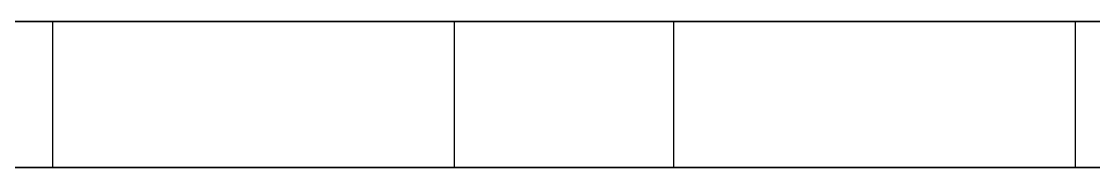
# Model space of a CAD drawing. Header units: millimetres. Extents: x -5 to 104, y -22 to 24.
# Drawn here: x 19.964 to 22.899, y 0 to 0.4 of the extents above; entities that cross this region are included whole.
import ezdxf

# ---------------------------------------------------------------- set-up
doc = ezdxf.new("R2010")
doc.units = ezdxf.units.MM
doc.linetypes.add('DASHED', pattern=[1.524, 1.27, -0.254])
doc.layers.add('HIDDEN', color=8, linetype='DASHED')
doc.layers.add('VISIBLE', color=7, linetype='CONTINUOUS')

msp = doc.modelspace()

# ---------------------------------------------------------------- linework, layer by layer
at = {"layer": 'HIDDEN'}
for points in [[(22.98889, 0.4), (22.85238, 0.4), (22.71587, 0.4), (22.57937, 0.4), (22.44286, 0.4), (22.30635, 0.4), (22.16984, 0.4), (22.03333, 0.4), (21.89683, 0.4), (21.76032, 0.4), (21.62381, 0.4), (21.4873, 0.4), (21.35079, 0.4), (21.21429, 0.4), (21.07778, 0.4), (20.94127, 0.4), (20.80476, 0.4), (20.66825, 0.4), (20.53175, 0.4), (20.39524, 0.4), (20.25873, 0.4), (20.12222, 0.4), (19.98571, 0.4), (19.84921, 0.4)], [(22.91349, 0.4), (22.82937, 0.4), (22.74524, 0.4), (22.66111, 0.4), (22.57698, 0.4), (22.49286, 0.4), (22.40873, 0.4), (22.3246, 0.4), (22.24048, 0.4), (22.15635, 0.4), (22.07222, 0.4), (21.9881, 0.4), (21.90397, 0.4), (21.81984, 0.4), (21.73571, 0.4), (21.65159, 0.4), (21.56746, 0.4), (21.48333, 0.4), (21.39921, 0.4), (21.31508, 0.4), (21.23095, 0.4), (21.14683, 0.4), (21.0627, 0.4), (20.97857, 0.4), (20.89444, 0.4), (20.81032, 0.4), (20.72619, 0.4), (20.64206, 0.4), (20.55794, 0.4), (20.47381, 0.4), (20.38968, 0.4), (20.30556, 0.4), (20.22143, 0.4), (20.1373, 0.4), (20.05317, 0.4), (19.96905, 0.4), (19.88492, 0.4)], [(19.92698, 0.4), (19.96905, 0.4), (20.01111, 0.4), (20.05317, 0.4), (20.09524, 0.4), (20.1373, 0.4), (20.17937, 0.4), (20.22143, 0.4), (20.26349, 0.4), (20.30556, 0.4), (20.34762, 0.4), (20.38968, 0.4), (20.43175, 0.4), (20.47381, 0.4), (20.51587, 0.4), (20.55794, 0.4), (20.6, 0.4)], [(21.15, 0.4), (21.13254, 0.4), (21.11508, 0.4), (21.09762, 0.4), (21.08016, 0.4), (21.0627, 0.4), (21.04524, 0.4), (21.02778, 0.4), (21.01032, 0.4), (20.99286, 0.4), (20.9754, 0.4), (20.95794, 0.4), (20.94048, 0.4), (20.92302, 0.4), (20.90556, 0.4), (20.8881, 0.4), (20.87063, 0.4), (20.85317, 0.4), (20.83571, 0.4), (20.81825, 0.4), (20.80079, 0.4), (20.78333, 0.4), (20.76587, 0.4), (20.74841, 0.4), (20.73095, 0.4), (20.71349, 0.4), (20.69603, 0.4), (20.67857, 0.4), (20.66111, 0.4), (20.64365, 0.4), (20.62619, 0.4), (20.60873, 0.4), (20.59127, 0.4), (20.57381, 0.4), (20.55635, 0.4), (20.53889, 0.4), (20.52143, 0.4), (20.50397, 0.4), (20.48651, 0.4), (20.46905, 0.4), (20.45159, 0.4), (20.43413, 0.4), (20.41667, 0.4), (20.39921, 0.4), (20.38175, 0.4), (20.36429, 0.4), (20.34683, 0.4), (20.32937, 0.4), (20.3119, 0.4), (20.29444, 0.4), (20.27698, 0.4), (20.25952, 0.4), (20.24206, 0.4), (20.2246, 0.4), (20.20714, 0.4), (20.18968, 0.4), (20.17222, 0.4), (20.15476, 0.4), (20.1373, 0.4), (20.11984, 0.4), (20.10238, 0.4), (20.08492, 0.4), (20.06746, 0.4), (20.05, 0.4)], [(20.05, 0.4), (20.05873, 0.4), (20.06746, 0.4), (20.07619, 0.4), (20.08492, 0.4), (20.09365, 0.4), (20.10238, 0.4), (20.11111, 0.4), (20.11984, 0.4), (20.12857, 0.4), (20.1373, 0.4), (20.14603, 0.4), (20.15476, 0.4), (20.16349, 0.4), (20.17222, 0.4), (20.18095, 0.4), (20.18968, 0.4), (20.19841, 0.4), (20.20714, 0.4), (20.21587, 0.4), (20.2246, 0.4), (20.23333, 0.4), (20.24206, 0.4), (20.25079, 0.4), (20.25952, 0.4), (20.26825, 0.4), (20.27698, 0.4), (20.28571, 0.4), (20.29444, 0.4), (20.30317, 0.4), (20.3119, 0.4), (20.32063, 0.4), (20.32937, 0.4), (20.3381, 0.4), (20.34683, 0.4), (20.35556, 0.4), (20.36429, 0.4), (20.37302, 0.4), (20.38175, 0.4), (20.39048, 0.4), (20.39921, 0.4), (20.40794, 0.4), (20.41667, 0.4), (20.4254, 0.4), (20.43413, 0.4), (20.44286, 0.4), (20.45159, 0.4), (20.46032, 0.4), (20.46905, 0.4), (20.47778, 0.4), (20.48651, 0.4), (20.49524, 0.4), (20.50397, 0.4), (20.5127, 0.4), (20.52143, 0.4), (20.53016, 0.4), (20.53889, 0.4), (20.54762, 0.4), (20.55635, 0.4), (20.56508, 0.4), (20.57381, 0.4), (20.58254, 0.4), (20.59127, 0.4), (20.6, 0.4)], [(21.15, 0.4), (21.13254, 0.4), (21.11508, 0.4), (21.09762, 0.4), (21.08016, 0.4), (21.0627, 0.4), (21.04524, 0.4), (21.02778, 0.4), (21.01032, 0.4), (20.99286, 0.4), (20.9754, 0.4), (20.95794, 0.4), (20.94048, 0.4), (20.92302, 0.4), (20.90556, 0.4), (20.8881, 0.4), (20.87063, 0.4), (20.85317, 0.4), (20.83571, 0.4), (20.81825, 0.4), (20.80079, 0.4), (20.78333, 0.4), (20.76587, 0.4), (20.74841, 0.4), (20.73095, 0.4), (20.71349, 0.4), (20.69603, 0.4), (20.67857, 0.4), (20.66111, 0.4), (20.64365, 0.4), (20.62619, 0.4), (20.60873, 0.4), (20.59127, 0.4), (20.57381, 0.4), (20.55635, 0.4), (20.53889, 0.4), (20.52143, 0.4), (20.50397, 0.4), (20.48651, 0.4), (20.46905, 0.4), (20.45159, 0.4), (20.43413, 0.4), (20.41667, 0.4), (20.39921, 0.4), (20.38175, 0.4), (20.36429, 0.4), (20.34683, 0.4), (20.32937, 0.4), (20.3119, 0.4), (20.29444, 0.4), (20.27698, 0.4), (20.25952, 0.4), (20.24206, 0.4), (20.2246, 0.4), (20.20714, 0.4), (20.18968, 0.4), (20.17222, 0.4), (20.15476, 0.4), (20.1373, 0.4), (20.11984, 0.4), (20.10238, 0.4), (20.08492, 0.4), (20.06746, 0.4), (20.05, 0.4)], [(20.05, 0.4), (20.05873, 0.4), (20.06746, 0.4), (20.07619, 0.4), (20.08492, 0.4), (20.09365, 0.4), (20.10238, 0.4), (20.11111, 0.4), (20.11984, 0.4), (20.12857, 0.4), (20.1373, 0.4), (20.14603, 0.4), (20.15476, 0.4), (20.16349, 0.4), (20.17222, 0.4), (20.18095, 0.4), (20.18968, 0.4), (20.19841, 0.4), (20.20714, 0.4), (20.21587, 0.4), (20.2246, 0.4), (20.23333, 0.4), (20.24206, 0.4), (20.25079, 0.4), (20.25952, 0.4), (20.26825, 0.4), (20.27698, 0.4), (20.28571, 0.4), (20.29444, 0.4), (20.30317, 0.4), (20.3119, 0.4), (20.32063, 0.4), (20.32937, 0.4), (20.3381, 0.4), (20.34683, 0.4), (20.35556, 0.4), (20.36429, 0.4), (20.37302, 0.4), (20.38175, 0.4), (20.39048, 0.4), (20.39921, 0.4), (20.40794, 0.4), (20.41667, 0.4), (20.4254, 0.4), (20.43413, 0.4), (20.44286, 0.4), (20.45159, 0.4), (20.46032, 0.4), (20.46905, 0.4), (20.47778, 0.4), (20.48651, 0.4), (20.49524, 0.4), (20.50397, 0.4), (20.5127, 0.4), (20.52143, 0.4), (20.53016, 0.4), (20.53889, 0.4), (20.54762, 0.4), (20.55635, 0.4), (20.56508, 0.4), (20.57381, 0.4), (20.58254, 0.4), (20.59127, 0.4), (20.6, 0.4)], [(20.05, 0), (20.05, 0.4)], [(20.05, 0), (20.05, 0.4)], [(20.6, 0.4), (20.64206, 0.4), (20.68413, 0.4), (20.72619, 0.4), (20.76825, 0.4), (20.81032, 0.4), (20.85238, 0.4), (20.89444, 0.4), (20.93651, 0.4), (20.97857, 0.4), (21.02063, 0.4), (21.0627, 0.4), (21.10476, 0.4), (21.14683, 0.4), (21.18889, 0.4), (21.23095, 0.4), (21.27302, 0.4), (21.31508, 0.4), (21.35714, 0.4), (21.39921, 0.4), (21.44127, 0.4), (21.48333, 0.4), (21.5254, 0.4), (21.56746, 0.4), (21.60952, 0.4), (21.65159, 0.4), (21.69365, 0.4), (21.73571, 0.4), (21.77778, 0.4), (21.81984, 0.4), (21.8619, 0.4), (21.90397, 0.4), (21.94603, 0.4), (21.9881, 0.4), (22.03016, 0.4), (22.07222, 0.4), (22.11429, 0.4), (22.15635, 0.4), (22.19841, 0.4), (22.24048, 0.4), (22.28254, 0.4), (22.3246, 0.4), (22.36667, 0.4), (22.40873, 0.4), (22.45079, 0.4), (22.49286, 0.4), (22.53492, 0.4), (22.57698, 0.4), (22.61905, 0.4), (22.66111, 0.4), (22.70317, 0.4), (22.74524, 0.4), (22.7873, 0.4), (22.82937, 0.4), (22.87143, 0.4), (22.91349, 0.4)], [(20.6, 0.4), (20.60873, 0.4), (20.61746, 0.4), (20.62619, 0.4), (20.63492, 0.4), (20.64365, 0.4), (20.65238, 0.4), (20.66111, 0.4), (20.66984, 0.4), (20.67857, 0.4), (20.6873, 0.4), (20.69603, 0.4), (20.70476, 0.4), (20.71349, 0.4), (20.72222, 0.4), (20.73095, 0.4), (20.73968, 0.4), (20.74841, 0.4), (20.75714, 0.4), (20.76587, 0.4), (20.7746, 0.4), (20.78333, 0.4), (20.79206, 0.4), (20.80079, 0.4), (20.80952, 0.4), (20.81825, 0.4), (20.82698, 0.4), (20.83571, 0.4), (20.84444, 0.4), (20.85317, 0.4), (20.8619, 0.4), (20.87063, 0.4), (20.87937, 0.4), (20.8881, 0.4), (20.89683, 0.4), (20.90556, 0.4), (20.91429, 0.4), (20.92302, 0.4), (20.93175, 0.4), (20.94048, 0.4), (20.94921, 0.4), (20.95794, 0.4), (20.96667, 0.4), (20.9754, 0.4), (20.98413, 0.4), (20.99286, 0.4), (21.00159, 0.4), (21.01032, 0.4), (21.01905, 0.4), (21.02778, 0.4), (21.03651, 0.4), (21.04524, 0.4), (21.05397, 0.4), (21.0627, 0.4), (21.07143, 0.4), (21.08016, 0.4), (21.08889, 0.4), (21.09762, 0.4), (21.10635, 0.4), (21.11508, 0.4), (21.12381, 0.4), (21.13254, 0.4), (21.14127, 0.4), (21.15, 0.4)], [(20.6, 0.4), (20.60873, 0.4), (20.61746, 0.4), (20.62619, 0.4), (20.63492, 0.4), (20.64365, 0.4), (20.65238, 0.4), (20.66111, 0.4), (20.66984, 0.4), (20.67857, 0.4), (20.6873, 0.4), (20.69603, 0.4), (20.70476, 0.4), (20.71349, 0.4), (20.72222, 0.4), (20.73095, 0.4), (20.73968, 0.4), (20.74841, 0.4), (20.75714, 0.4), (20.76587, 0.4), (20.7746, 0.4), (20.78333, 0.4), (20.79206, 0.4), (20.80079, 0.4), (20.80952, 0.4), (20.81825, 0.4), (20.82698, 0.4), (20.83571, 0.4), (20.84444, 0.4), (20.85317, 0.4), (20.8619, 0.4), (20.87063, 0.4), (20.87937, 0.4), (20.8881, 0.4), (20.89683, 0.4), (20.90556, 0.4), (20.91429, 0.4), (20.92302, 0.4), (20.93175, 0.4), (20.94048, 0.4), (20.94921, 0.4), (20.95794, 0.4), (20.96667, 0.4), (20.9754, 0.4), (20.98413, 0.4), (20.99286, 0.4), (21.00159, 0.4), (21.01032, 0.4), (21.01905, 0.4), (21.02778, 0.4), (21.03651, 0.4), (21.04524, 0.4), (21.05397, 0.4), (21.0627, 0.4), (21.07143, 0.4), (21.08016, 0.4), (21.08889, 0.4), (21.09762, 0.4), (21.10635, 0.4), (21.11508, 0.4), (21.12381, 0.4), (21.13254, 0.4), (21.14127, 0.4), (21.15, 0.4)], [(21.15, 0), (21.15, 0.4)], [(21.15, 0), (21.15, 0.4)], [(22.85, 0.4), (22.83254, 0.4), (22.81508, 0.4), (22.79762, 0.4), (22.78016, 0.4), (22.7627, 0.4), (22.74524, 0.4), (22.72778, 0.4), (22.71032, 0.4), (22.69286, 0.4), (22.6754, 0.4), (22.65794, 0.4), (22.64048, 0.4), (22.62302, 0.4), (22.60556, 0.4), (22.5881, 0.4), (22.57063, 0.4), (22.55317, 0.4), (22.53571, 0.4), (22.51825, 0.4), (22.50079, 0.4), (22.48333, 0.4), (22.46587, 0.4), (22.44841, 0.4), (22.43095, 0.4), (22.41349, 0.4), (22.39603, 0.4), (22.37857, 0.4), (22.36111, 0.4), (22.34365, 0.4), (22.32619, 0.4), (22.30873, 0.4), (22.29127, 0.4), (22.27381, 0.4), (22.25635, 0.4), (22.23889, 0.4), (22.22143, 0.4), (22.20397, 0.4), (22.18651, 0.4), (22.16905, 0.4), (22.15159, 0.4), (22.13413, 0.4), (22.11667, 0.4), (22.09921, 0.4), (22.08175, 0.4), (22.06429, 0.4), (22.04683, 0.4), (22.02937, 0.4), (22.0119, 0.4), (21.99444, 0.4), (21.97698, 0.4), (21.95952, 0.4), (21.94206, 0.4), (21.9246, 0.4), (21.90714, 0.4), (21.88968, 0.4), (21.87222, 0.4), (21.85476, 0.4), (21.8373, 0.4), (21.81984, 0.4), (21.80238, 0.4), (21.78492, 0.4), (21.76746, 0.4), (21.75, 0.4)], [(21.75, 0.4), (21.75873, 0.4), (21.76746, 0.4), (21.77619, 0.4), (21.78492, 0.4), (21.79365, 0.4), (21.80238, 0.4), (21.81111, 0.4), (21.81984, 0.4), (21.82857, 0.4), (21.8373, 0.4), (21.84603, 0.4), (21.85476, 0.4), (21.86349, 0.4), (21.87222, 0.4), (21.88095, 0.4), (21.88968, 0.4), (21.89841, 0.4), (21.90714, 0.4), (21.91587, 0.4), (21.9246, 0.4), (21.93333, 0.4), (21.94206, 0.4), (21.95079, 0.4), (21.95952, 0.4), (21.96825, 0.4), (21.97698, 0.4), (21.98571, 0.4), (21.99444, 0.4), (22.00317, 0.4), (22.0119, 0.4), (22.02063, 0.4), (22.02937, 0.4), (22.0381, 0.4), (22.04683, 0.4), (22.05556, 0.4), (22.06429, 0.4), (22.07302, 0.4), (22.08175, 0.4), (22.09048, 0.4), (22.09921, 0.4), (22.10794, 0.4), (22.11667, 0.4), (22.1254, 0.4), (22.13413, 0.4), (22.14286, 0.4), (22.15159, 0.4), (22.16032, 0.4), (22.16905, 0.4), (22.17778, 0.4), (22.18651, 0.4), (22.19524, 0.4), (22.20397, 0.4), (22.2127, 0.4), (22.22143, 0.4), (22.23016, 0.4), (22.23889, 0.4), (22.24762, 0.4), (22.25635, 0.4), (22.26508, 0.4), (22.27381, 0.4), (22.28254, 0.4), (22.29127, 0.4), (22.3, 0.4)], [(22.85, 0.4), (22.83254, 0.4), (22.81508, 0.4), (22.79762, 0.4), (22.78016, 0.4), (22.7627, 0.4), (22.74524, 0.4), (22.72778, 0.4), (22.71032, 0.4), (22.69286, 0.4), (22.6754, 0.4), (22.65794, 0.4), (22.64048, 0.4), (22.62302, 0.4), (22.60556, 0.4), (22.5881, 0.4), (22.57063, 0.4), (22.55317, 0.4), (22.53571, 0.4), (22.51825, 0.4), (22.50079, 0.4), (22.48333, 0.4), (22.46587, 0.4), (22.44841, 0.4), (22.43095, 0.4), (22.41349, 0.4), (22.39603, 0.4), (22.37857, 0.4), (22.36111, 0.4), (22.34365, 0.4), (22.32619, 0.4), (22.30873, 0.4), (22.29127, 0.4), (22.27381, 0.4), (22.25635, 0.4), (22.23889, 0.4), (22.22143, 0.4), (22.20397, 0.4), (22.18651, 0.4), (22.16905, 0.4), (22.15159, 0.4), (22.13413, 0.4), (22.11667, 0.4), (22.09921, 0.4), (22.08175, 0.4), (22.06429, 0.4), (22.04683, 0.4), (22.02937, 0.4), (22.0119, 0.4), (21.99444, 0.4), (21.97698, 0.4), (21.95952, 0.4), (21.94206, 0.4), (21.9246, 0.4), (21.90714, 0.4), (21.88968, 0.4), (21.87222, 0.4), (21.85476, 0.4), (21.8373, 0.4), (21.81984, 0.4), (21.80238, 0.4), (21.78492, 0.4), (21.76746, 0.4), (21.75, 0.4)], [(21.75, 0.4), (21.75873, 0.4), (21.76746, 0.4), (21.77619, 0.4), (21.78492, 0.4), (21.79365, 0.4), (21.80238, 0.4), (21.81111, 0.4), (21.81984, 0.4), (21.82857, 0.4), (21.8373, 0.4), (21.84603, 0.4), (21.85476, 0.4), (21.86349, 0.4), (21.87222, 0.4), (21.88095, 0.4), (21.88968, 0.4), (21.89841, 0.4), (21.90714, 0.4), (21.91587, 0.4), (21.9246, 0.4), (21.93333, 0.4), (21.94206, 0.4), (21.95079, 0.4), (21.95952, 0.4), (21.96825, 0.4), (21.97698, 0.4), (21.98571, 0.4), (21.99444, 0.4), (22.00317, 0.4), (22.0119, 0.4), (22.02063, 0.4), (22.02937, 0.4), (22.0381, 0.4), (22.04683, 0.4), (22.05556, 0.4), (22.06429, 0.4), (22.07302, 0.4), (22.08175, 0.4), (22.09048, 0.4), (22.09921, 0.4), (22.10794, 0.4), (22.11667, 0.4), (22.1254, 0.4), (22.13413, 0.4), (22.14286, 0.4), (22.15159, 0.4), (22.16032, 0.4), (22.16905, 0.4), (22.17778, 0.4), (22.18651, 0.4), (22.19524, 0.4), (22.20397, 0.4), (22.2127, 0.4), (22.22143, 0.4), (22.23016, 0.4), (22.23889, 0.4), (22.24762, 0.4), (22.25635, 0.4), (22.26508, 0.4), (22.27381, 0.4), (22.28254, 0.4), (22.29127, 0.4), (22.3, 0.4)], [(21.75, 0), (21.75, 0.4)], [(21.75, 0), (21.75, 0.4)], [(22.3, 0.4), (22.30873, 0.4), (22.31746, 0.4), (22.32619, 0.4), (22.33492, 0.4), (22.34365, 0.4), (22.35238, 0.4), (22.36111, 0.4), (22.36984, 0.4), (22.37857, 0.4), (22.3873, 0.4), (22.39603, 0.4), (22.40476, 0.4), (22.41349, 0.4), (22.42222, 0.4), (22.43095, 0.4), (22.43968, 0.4), (22.44841, 0.4), (22.45714, 0.4), (22.46587, 0.4), (22.4746, 0.4), (22.48333, 0.4), (22.49206, 0.4), (22.50079, 0.4), (22.50952, 0.4), (22.51825, 0.4), (22.52698, 0.4), (22.53571, 0.4), (22.54444, 0.4), (22.55317, 0.4), (22.5619, 0.4), (22.57063, 0.4), (22.57937, 0.4), (22.5881, 0.4), (22.59683, 0.4), (22.60556, 0.4), (22.61429, 0.4), (22.62302, 0.4), (22.63175, 0.4), (22.64048, 0.4), (22.64921, 0.4), (22.65794, 0.4), (22.66667, 0.4), (22.6754, 0.4), (22.68413, 0.4), (22.69286, 0.4), (22.70159, 0.4), (22.71032, 0.4), (22.71905, 0.4), (22.72778, 0.4), (22.73651, 0.4), (22.74524, 0.4), (22.75397, 0.4), (22.7627, 0.4), (22.77143, 0.4), (22.78016, 0.4), (22.78889, 0.4), (22.79762, 0.4), (22.80635, 0.4), (22.81508, 0.4), (22.82381, 0.4), (22.83254, 0.4), (22.84127, 0.4), (22.85, 0.4)], [(22.3, 0.4), (22.30873, 0.4), (22.31746, 0.4), (22.32619, 0.4), (22.33492, 0.4), (22.34365, 0.4), (22.35238, 0.4), (22.36111, 0.4), (22.36984, 0.4), (22.37857, 0.4), (22.3873, 0.4), (22.39603, 0.4), (22.40476, 0.4), (22.41349, 0.4), (22.42222, 0.4), (22.43095, 0.4), (22.43968, 0.4), (22.44841, 0.4), (22.45714, 0.4), (22.46587, 0.4), (22.4746, 0.4), (22.48333, 0.4), (22.49206, 0.4), (22.50079, 0.4), (22.50952, 0.4), (22.51825, 0.4), (22.52698, 0.4), (22.53571, 0.4), (22.54444, 0.4), (22.55317, 0.4), (22.5619, 0.4), (22.57063, 0.4), (22.57937, 0.4), (22.5881, 0.4), (22.59683, 0.4), (22.60556, 0.4), (22.61429, 0.4), (22.62302, 0.4), (22.63175, 0.4), (22.64048, 0.4), (22.64921, 0.4), (22.65794, 0.4), (22.66667, 0.4), (22.6754, 0.4), (22.68413, 0.4), (22.69286, 0.4), (22.70159, 0.4), (22.71032, 0.4), (22.71905, 0.4), (22.72778, 0.4), (22.73651, 0.4), (22.74524, 0.4), (22.75397, 0.4), (22.7627, 0.4), (22.77143, 0.4), (22.78016, 0.4), (22.78889, 0.4), (22.79762, 0.4), (22.80635, 0.4), (22.81508, 0.4), (22.82381, 0.4), (22.83254, 0.4), (22.84127, 0.4), (22.85, 0.4)], [(22.85, 0), (22.85, 0.4)], [(22.85, 0), (22.85, 0.4)], [(22.98889, 0), (22.85238, 0), (22.71587, 0), (22.57937, 0), (22.44286, 0), (22.30635, 0), (22.16984, 0), (22.03333, 0), (21.89683, 0), (21.76032, 0), (21.62381, 0), (21.4873, 0), (21.35079, 0), (21.21429, 0), (21.07778, 0), (20.94127, 0), (20.80476, 0), (20.66825, 0), (20.53175, 0), (20.39524, 0), (20.25873, 0), (20.12222, 0), (19.98571, 0), (19.84921, 0)], [(22.91349, 0), (22.82937, 0), (22.74524, 0), (22.66111, 0), (22.57698, 0), (22.49286, 0), (22.40873, 0), (22.3246, 0), (22.24048, 0), (22.15635, 0), (22.07222, 0), (21.9881, 0), (21.90397, 0), (21.81984, 0), (21.73571, 0), (21.65159, 0), (21.56746, 0), (21.48333, 0), (21.39921, 0), (21.31508, 0), (21.23095, 0), (21.14683, 0), (21.0627, 0), (20.97857, 0), (20.89444, 0), (20.81032, 0), (20.72619, 0), (20.64206, 0), (20.55794, 0), (20.47381, 0), (20.38968, 0), (20.30556, 0), (20.22143, 0), (20.1373, 0), (20.05317, 0), (19.96905, 0), (19.88492, 0)], [(19.92698, 0), (19.96905, 0), (20.01111, 0), (20.05317, 0), (20.09524, 0), (20.1373, 0), (20.17937, 0), (20.22143, 0), (20.26349, 0), (20.30556, 0), (20.34762, 0), (20.38968, 0), (20.43175, 0), (20.47381, 0), (20.51587, 0), (20.55794, 0), (20.6, 0)], [(21.15, 0), (21.13254, 0), (21.11508, 0), (21.09762, 0), (21.08016, 0), (21.0627, 0), (21.04524, 0), (21.02778, 0), (21.01032, 0), (20.99286, 0), (20.9754, 0), (20.95794, 0), (20.94048, 0), (20.92302, 0), (20.90556, 0), (20.8881, 0), (20.87063, 0), (20.85317, 0), (20.83571, 0), (20.81825, 0), (20.80079, 0), (20.78333, 0), (20.76587, 0), (20.74841, 0), (20.73095, 0), (20.71349, 0), (20.69603, 0), (20.67857, 0), (20.66111, 0), (20.64365, 0), (20.62619, 0), (20.60873, 0), (20.59127, 0), (20.57381, 0), (20.55635, 0), (20.53889, 0), (20.52143, 0), (20.50397, 0), (20.48651, 0), (20.46905, 0), (20.45159, 0), (20.43413, 0), (20.41667, 0), (20.39921, 0), (20.38175, 0), (20.36429, 0), (20.34683, 0), (20.32937, 0), (20.3119, 0), (20.29444, 0), (20.27698, 0), (20.25952, 0), (20.24206, 0), (20.2246, 0), (20.20714, 0), (20.18968, 0), (20.17222, 0), (20.15476, 0), (20.1373, 0), (20.11984, 0), (20.10238, 0), (20.08492, 0), (20.06746, 0), (20.05, 0)], [(20.05, 0), (20.05873, 0), (20.06746, 0), (20.07619, 0), (20.08492, 0), (20.09365, 0), (20.10238, 0), (20.11111, 0), (20.11984, 0), (20.12857, 0), (20.1373, 0), (20.14603, 0), (20.15476, 0), (20.16349, 0), (20.17222, 0), (20.18095, 0), (20.18968, 0), (20.19841, 0), (20.20714, 0), (20.21587, 0), (20.2246, 0), (20.23333, 0), (20.24206, 0), (20.25079, 0), (20.25952, 0), (20.26825, 0), (20.27698, 0), (20.28571, 0), (20.29444, 0), (20.30317, 0), (20.3119, 0), (20.32063, 0), (20.32937, 0), (20.3381, 0), (20.34683, 0), (20.35556, 0), (20.36429, 0), (20.37302, 0), (20.38175, 0), (20.39048, 0), (20.39921, 0), (20.40794, 0), (20.41667, 0), (20.4254, 0), (20.43413, 0), (20.44286, 0), (20.45159, 0), (20.46032, 0), (20.46905, 0), (20.47778, 0), (20.48651, 0), (20.49524, 0), (20.50397, 0), (20.5127, 0), (20.52143, 0), (20.53016, 0), (20.53889, 0), (20.54762, 0), (20.55635, 0), (20.56508, 0), (20.57381, 0), (20.58254, 0), (20.59127, 0), (20.6, 0)], [(21.15, 0), (21.13254, 0), (21.11508, 0), (21.09762, 0), (21.08016, 0), (21.0627, 0), (21.04524, 0), (21.02778, 0), (21.01032, 0), (20.99286, 0), (20.9754, 0), (20.95794, 0), (20.94048, 0), (20.92302, 0), (20.90556, 0), (20.8881, 0), (20.87063, 0), (20.85317, 0), (20.83571, 0), (20.81825, 0), (20.80079, 0), (20.78333, 0), (20.76587, 0), (20.74841, 0), (20.73095, 0), (20.71349, 0), (20.69603, 0), (20.67857, 0), (20.66111, 0), (20.64365, 0), (20.62619, 0), (20.60873, 0), (20.59127, 0), (20.57381, 0), (20.55635, 0), (20.53889, 0), (20.52143, 0), (20.50397, 0), (20.48651, 0), (20.46905, 0), (20.45159, 0), (20.43413, 0), (20.41667, 0), (20.39921, 0), (20.38175, 0), (20.36429, 0), (20.34683, 0), (20.32937, 0), (20.3119, 0), (20.29444, 0), (20.27698, 0), (20.25952, 0), (20.24206, 0), (20.2246, 0), (20.20714, 0), (20.18968, 0), (20.17222, 0), (20.15476, 0), (20.1373, 0), (20.11984, 0), (20.10238, 0), (20.08492, 0), (20.06746, 0), (20.05, 0)], [(20.05, 0), (20.05873, 0), (20.06746, 0), (20.07619, 0), (20.08492, 0), (20.09365, 0), (20.10238, 0), (20.11111, 0), (20.11984, 0), (20.12857, 0), (20.1373, 0), (20.14603, 0), (20.15476, 0), (20.16349, 0), (20.17222, 0), (20.18095, 0), (20.18968, 0), (20.19841, 0), (20.20714, 0), (20.21587, 0), (20.2246, 0), (20.23333, 0), (20.24206, 0), (20.25079, 0), (20.25952, 0), (20.26825, 0), (20.27698, 0), (20.28571, 0), (20.29444, 0), (20.30317, 0), (20.3119, 0), (20.32063, 0), (20.32937, 0), (20.3381, 0), (20.34683, 0), (20.35556, 0), (20.36429, 0), (20.37302, 0), (20.38175, 0), (20.39048, 0), (20.39921, 0), (20.40794, 0), (20.41667, 0), (20.4254, 0), (20.43413, 0), (20.44286, 0), (20.45159, 0), (20.46032, 0), (20.46905, 0), (20.47778, 0), (20.48651, 0), (20.49524, 0), (20.50397, 0), (20.5127, 0), (20.52143, 0), (20.53016, 0), (20.53889, 0), (20.54762, 0), (20.55635, 0), (20.56508, 0), (20.57381, 0), (20.58254, 0), (20.59127, 0), (20.6, 0)], [(20.6, 0), (20.64206, 0), (20.68413, 0), (20.72619, 0), (20.76825, 0), (20.81032, 0), (20.85238, 0), (20.89444, 0), (20.93651, 0), (20.97857, 0), (21.02063, 0), (21.0627, 0), (21.10476, 0), (21.14683, 0), (21.18889, 0), (21.23095, 0), (21.27302, 0), (21.31508, 0), (21.35714, 0), (21.39921, 0), (21.44127, 0), (21.48333, 0), (21.5254, 0), (21.56746, 0), (21.60952, 0), (21.65159, 0), (21.69365, 0), (21.73571, 0), (21.77778, 0), (21.81984, 0), (21.8619, 0), (21.90397, 0), (21.94603, 0), (21.9881, 0), (22.03016, 0), (22.07222, 0), (22.11429, 0), (22.15635, 0), (22.19841, 0), (22.24048, 0), (22.28254, 0), (22.3246, 0), (22.36667, 0), (22.40873, 0), (22.45079, 0), (22.49286, 0), (22.53492, 0), (22.57698, 0), (22.61905, 0), (22.66111, 0), (22.70317, 0), (22.74524, 0), (22.7873, 0), (22.82937, 0), (22.87143, 0), (22.91349, 0)], [(20.6, 0), (20.60873, 0), (20.61746, 0), (20.62619, 0), (20.63492, 0), (20.64365, 0), (20.65238, 0), (20.66111, 0), (20.66984, 0), (20.67857, 0), (20.6873, 0), (20.69603, 0), (20.70476, 0), (20.71349, 0), (20.72222, 0), (20.73095, 0), (20.73968, 0), (20.74841, 0), (20.75714, 0), (20.76587, 0), (20.7746, 0), (20.78333, 0), (20.79206, 0), (20.80079, 0), (20.80952, 0), (20.81825, 0), (20.82698, 0), (20.83571, 0), (20.84444, 0), (20.85317, 0), (20.8619, 0), (20.87063, 0), (20.87937, 0), (20.8881, 0), (20.89683, 0), (20.90556, 0), (20.91429, 0), (20.92302, 0), (20.93175, 0), (20.94048, 0), (20.94921, 0), (20.95794, 0), (20.96667, 0), (20.9754, 0), (20.98413, 0), (20.99286, 0), (21.00159, 0), (21.01032, 0), (21.01905, 0), (21.02778, 0), (21.03651, 0), (21.04524, 0), (21.05397, 0), (21.0627, 0), (21.07143, 0), (21.08016, 0), (21.08889, 0), (21.09762, 0), (21.10635, 0), (21.11508, 0), (21.12381, 0), (21.13254, 0), (21.14127, 0), (21.15, 0)], [(20.6, 0), (20.60873, 0), (20.61746, 0), (20.62619, 0), (20.63492, 0), (20.64365, 0), (20.65238, 0), (20.66111, 0), (20.66984, 0), (20.67857, 0), (20.6873, 0), (20.69603, 0), (20.70476, 0), (20.71349, 0), (20.72222, 0), (20.73095, 0), (20.73968, 0), (20.74841, 0), (20.75714, 0), (20.76587, 0), (20.7746, 0), (20.78333, 0), (20.79206, 0), (20.80079, 0), (20.80952, 0), (20.81825, 0), (20.82698, 0), (20.83571, 0), (20.84444, 0), (20.85317, 0), (20.8619, 0), (20.87063, 0), (20.87937, 0), (20.8881, 0), (20.89683, 0), (20.90556, 0), (20.91429, 0), (20.92302, 0), (20.93175, 0), (20.94048, 0), (20.94921, 0), (20.95794, 0), (20.96667, 0), (20.9754, 0), (20.98413, 0), (20.99286, 0), (21.00159, 0), (21.01032, 0), (21.01905, 0), (21.02778, 0), (21.03651, 0), (21.04524, 0), (21.05397, 0), (21.0627, 0), (21.07143, 0), (21.08016, 0), (21.08889, 0), (21.09762, 0), (21.10635, 0), (21.11508, 0), (21.12381, 0), (21.13254, 0), (21.14127, 0), (21.15, 0)], [(22.85, 0), (22.83254, 0), (22.81508, 0), (22.79762, 0), (22.78016, 0), (22.7627, 0), (22.74524, 0), (22.72778, 0), (22.71032, 0), (22.69286, 0), (22.6754, 0), (22.65794, 0), (22.64048, 0), (22.62302, 0), (22.60556, 0), (22.5881, 0), (22.57063, 0), (22.55317, 0), (22.53571, 0), (22.51825, 0), (22.50079, 0), (22.48333, 0), (22.46587, 0), (22.44841, 0), (22.43095, 0), (22.41349, 0), (22.39603, 0), (22.37857, 0), (22.36111, 0), (22.34365, 0), (22.32619, 0), (22.30873, 0), (22.29127, 0), (22.27381, 0), (22.25635, 0), (22.23889, 0), (22.22143, 0), (22.20397, 0), (22.18651, 0), (22.16905, 0), (22.15159, 0), (22.13413, 0), (22.11667, 0), (22.09921, 0), (22.08175, 0), (22.06429, 0), (22.04683, 0), (22.02937, 0), (22.0119, 0), (21.99444, 0), (21.97698, 0), (21.95952, 0), (21.94206, 0), (21.9246, 0), (21.90714, 0), (21.88968, 0), (21.87222, 0), (21.85476, 0), (21.8373, 0), (21.81984, 0), (21.80238, 0), (21.78492, 0), (21.76746, 0), (21.75, 0)], [(21.75, 0), (21.75873, 0), (21.76746, 0), (21.77619, 0), (21.78492, 0), (21.79365, 0), (21.80238, 0), (21.81111, 0), (21.81984, 0), (21.82857, 0), (21.8373, 0), (21.84603, 0), (21.85476, 0), (21.86349, 0), (21.87222, 0), (21.88095, 0), (21.88968, 0), (21.89841, 0), (21.90714, 0), (21.91587, 0), (21.9246, 0), (21.93333, 0), (21.94206, 0), (21.95079, 0), (21.95952, 0), (21.96825, 0), (21.97698, 0), (21.98571, 0), (21.99444, 0), (22.00317, 0), (22.0119, 0), (22.02063, 0), (22.02937, 0), (22.0381, 0), (22.04683, 0), (22.05556, 0), (22.06429, 0), (22.07302, 0), (22.08175, 0), (22.09048, 0), (22.09921, 0), (22.10794, 0), (22.11667, 0), (22.1254, 0), (22.13413, 0), (22.14286, 0), (22.15159, 0), (22.16032, 0), (22.16905, 0), (22.17778, 0), (22.18651, 0), (22.19524, 0), (22.20397, 0), (22.2127, 0), (22.22143, 0), (22.23016, 0), (22.23889, 0), (22.24762, 0), (22.25635, 0), (22.26508, 0), (22.27381, 0), (22.28254, 0), (22.29127, 0), (22.3, 0)], [(22.85, 0), (22.83254, 0), (22.81508, 0), (22.79762, 0), (22.78016, 0), (22.7627, 0), (22.74524, 0), (22.72778, 0), (22.71032, 0), (22.69286, 0), (22.6754, 0), (22.65794, 0), (22.64048, 0), (22.62302, 0), (22.60556, 0), (22.5881, 0), (22.57063, 0), (22.55317, 0), (22.53571, 0), (22.51825, 0), (22.50079, 0), (22.48333, 0), (22.46587, 0), (22.44841, 0), (22.43095, 0), (22.41349, 0), (22.39603, 0), (22.37857, 0), (22.36111, 0), (22.34365, 0), (22.32619, 0), (22.30873, 0), (22.29127, 0), (22.27381, 0), (22.25635, 0), (22.23889, 0), (22.22143, 0), (22.20397, 0), (22.18651, 0), (22.16905, 0), (22.15159, 0), (22.13413, 0), (22.11667, 0), (22.09921, 0), (22.08175, 0), (22.06429, 0), (22.04683, 0), (22.02937, 0), (22.0119, 0), (21.99444, 0), (21.97698, 0), (21.95952, 0), (21.94206, 0), (21.9246, 0), (21.90714, 0), (21.88968, 0), (21.87222, 0), (21.85476, 0), (21.8373, 0), (21.81984, 0), (21.80238, 0), (21.78492, 0), (21.76746, 0), (21.75, 0)], [(21.75, 0), (21.75873, 0), (21.76746, 0), (21.77619, 0), (21.78492, 0), (21.79365, 0), (21.80238, 0), (21.81111, 0), (21.81984, 0), (21.82857, 0), (21.8373, 0), (21.84603, 0), (21.85476, 0), (21.86349, 0), (21.87222, 0), (21.88095, 0), (21.88968, 0), (21.89841, 0), (21.90714, 0), (21.91587, 0), (21.9246, 0), (21.93333, 0), (21.94206, 0), (21.95079, 0), (21.95952, 0), (21.96825, 0), (21.97698, 0), (21.98571, 0), (21.99444, 0), (22.00317, 0), (22.0119, 0), (22.02063, 0), (22.02937, 0), (22.0381, 0), (22.04683, 0), (22.05556, 0), (22.06429, 0), (22.07302, 0), (22.08175, 0), (22.09048, 0), (22.09921, 0), (22.10794, 0), (22.11667, 0), (22.1254, 0), (22.13413, 0), (22.14286, 0), (22.15159, 0), (22.16032, 0), (22.16905, 0), (22.17778, 0), (22.18651, 0), (22.19524, 0), (22.20397, 0), (22.2127, 0), (22.22143, 0), (22.23016, 0), (22.23889, 0), (22.24762, 0), (22.25635, 0), (22.26508, 0), (22.27381, 0), (22.28254, 0), (22.29127, 0), (22.3, 0)], [(22.3, 0), (22.30873, 0), (22.31746, 0), (22.32619, 0), (22.33492, 0), (22.34365, 0), (22.35238, 0), (22.36111, 0), (22.36984, 0), (22.37857, 0), (22.3873, 0), (22.39603, 0), (22.40476, 0), (22.41349, 0), (22.42222, 0), (22.43095, 0), (22.43968, 0), (22.44841, 0), (22.45714, 0), (22.46587, 0), (22.4746, 0), (22.48333, 0), (22.49206, 0), (22.50079, 0), (22.50952, 0), (22.51825, 0), (22.52698, 0), (22.53571, 0), (22.54444, 0), (22.55317, 0), (22.5619, 0), (22.57063, 0), (22.57937, 0), (22.5881, 0), (22.59683, 0), (22.60556, 0), (22.61429, 0), (22.62302, 0), (22.63175, 0), (22.64048, 0), (22.64921, 0), (22.65794, 0), (22.66667, 0), (22.6754, 0), (22.68413, 0), (22.69286, 0), (22.70159, 0), (22.71032, 0), (22.71905, 0), (22.72778, 0), (22.73651, 0), (22.74524, 0), (22.75397, 0), (22.7627, 0), (22.77143, 0), (22.78016, 0), (22.78889, 0), (22.79762, 0), (22.80635, 0), (22.81508, 0), (22.82381, 0), (22.83254, 0), (22.84127, 0), (22.85, 0)], [(22.3, 0), (22.30873, 0), (22.31746, 0), (22.32619, 0), (22.33492, 0), (22.34365, 0), (22.35238, 0), (22.36111, 0), (22.36984, 0), (22.37857, 0), (22.3873, 0), (22.39603, 0), (22.40476, 0), (22.41349, 0), (22.42222, 0), (22.43095, 0), (22.43968, 0), (22.44841, 0), (22.45714, 0), (22.46587, 0), (22.4746, 0), (22.48333, 0), (22.49206, 0), (22.50079, 0), (22.50952, 0), (22.51825, 0), (22.52698, 0), (22.53571, 0), (22.54444, 0), (22.55317, 0), (22.5619, 0), (22.57063, 0), (22.57937, 0), (22.5881, 0), (22.59683, 0), (22.60556, 0), (22.61429, 0), (22.62302, 0), (22.63175, 0), (22.64048, 0), (22.64921, 0), (22.65794, 0), (22.66667, 0), (22.6754, 0), (22.68413, 0), (22.69286, 0), (22.70159, 0), (22.71032, 0), (22.71905, 0), (22.72778, 0), (22.73651, 0), (22.74524, 0), (22.75397, 0), (22.7627, 0), (22.77143, 0), (22.78016, 0), (22.78889, 0), (22.79762, 0), (22.80635, 0), (22.81508, 0), (22.82381, 0), (22.83254, 0), (22.84127, 0), (22.85, 0)]]:
    msp.add_lwpolyline(points, dxfattribs=at)
at = {"layer": 'VISIBLE'}
for points in [[(19.91746, 0.4), (19.98571, 0.4), (20.05397, 0.4), (20.12222, 0.4), (20.19048, 0.4), (20.25873, 0.4), (20.32698, 0.4), (20.39524, 0.4), (20.46349, 0.4), (20.53175, 0.4), (20.6, 0.4)], [(20.6, 0.4), (20.66825, 0.4), (20.73651, 0.4), (20.80476, 0.4), (20.87302, 0.4), (20.94127, 0.4), (21.00952, 0.4), (21.07778, 0.4), (21.14603, 0.4), (21.21429, 0.4), (21.28254, 0.4), (21.35079, 0.4), (21.41905, 0.4), (21.4873, 0.4), (21.55556, 0.4), (21.62381, 0.4), (21.69206, 0.4), (21.76032, 0.4), (21.82857, 0.4), (21.89683, 0.4), (21.96508, 0.4), (22.03333, 0.4), (22.10159, 0.4), (22.16984, 0.4), (22.2381, 0.4), (22.30635, 0.4), (22.3746, 0.4), (22.44286, 0.4), (22.51111, 0.4), (22.57937, 0.4), (22.64762, 0.4), (22.71587, 0.4), (22.78413, 0.4), (22.85238, 0.4), (22.92063, 0.4)], [(19.91746, 0), (19.98571, 0), (20.05397, 0), (20.12222, 0), (20.19048, 0), (20.25873, 0), (20.32698, 0), (20.39524, 0), (20.46349, 0), (20.53175, 0), (20.6, 0)], [(20.6, 0), (20.66825, 0), (20.73651, 0), (20.80476, 0), (20.87302, 0), (20.94127, 0), (21.00952, 0), (21.07778, 0), (21.14603, 0), (21.21429, 0), (21.28254, 0), (21.35079, 0), (21.41905, 0), (21.4873, 0), (21.55556, 0), (21.62381, 0), (21.69206, 0), (21.76032, 0), (21.82857, 0), (21.89683, 0), (21.96508, 0), (22.03333, 0), (22.10159, 0), (22.16984, 0), (22.2381, 0), (22.30635, 0), (22.3746, 0), (22.44286, 0), (22.51111, 0), (22.57937, 0), (22.64762, 0), (22.71587, 0), (22.78413, 0), (22.85238, 0), (22.92063, 0)]]:
    msp.add_lwpolyline(points, dxfattribs=at)

doc.saveas('drawing.dxf')
